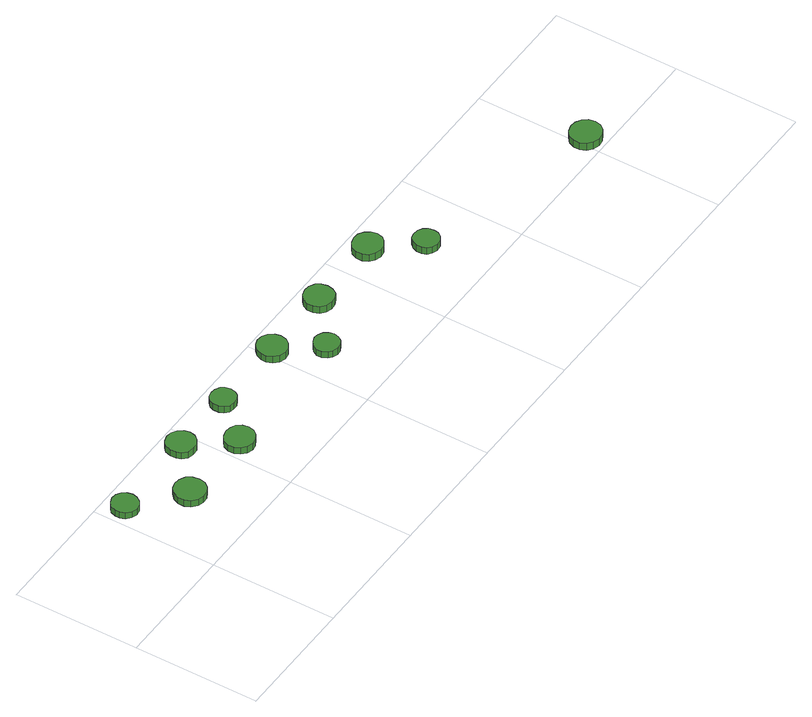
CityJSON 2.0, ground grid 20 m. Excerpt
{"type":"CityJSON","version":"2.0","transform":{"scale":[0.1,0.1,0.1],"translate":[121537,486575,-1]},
"CityObjects":{
"tree1":{"type":"SolitaryVegetationObject","attributes":{"function":"something"},"geometry":[{"type":"MultiSurface","lod":"1","boundaries":[[[0,1,2,3,4,5,6,7,8,9,10,11,12,13,14]],[[15,16,17,18,19,20,21,22,23,24,25,26,27,28,29]],[[0,29,28,1]],[[1,28,27,2]],[[2,27,26,3]],[[3,26,25,4]],[[4,25,24,5]],[[5,24,23,6]],[[6,23,22,7]],[[7,22,21,8]],[[8,21,20,9]],[[9,20,19,10]],[[10,19,18,11]],[[11,18,17,12]],[[12,17,16,13]],[[13,16,15,14]],[[14,15,29,0]]]}]},
"tree2":{"type":"SolitaryVegetationObject","attributes":{"function":"something"},"geometry":[{"type":"MultiSurface","lod":"1","boundaries":[[[30,31,32,33,34,35,36,37,38,39,40,41,42,43,44]],[[45,46,47,48,49,50,51,52,53,54,55,56,57,58,59]],[[30,59,58,31]],[[31,58,57,32]],[[32,57,56,33]],[[33,56,55,34]],[[34,55,54,35]],[[35,54,53,36]],[[36,53,52,37]],[[37,52,51,38]],[[38,51,50,39]],[[39,50,49,40]],[[40,49,48,41]],[[41,48,47,42]],[[42,47,46,43]],[[43,46,45,44]],[[44,45,59,30]]]}]},
"tree3":{"type":"SolitaryVegetationObject","attributes":{"function":"something"},"geometry":[{"type":"MultiSurface","lod":"1","boundaries":[[[60,61,62,63,64,65,66,67,68,69,70,71,72,73,74]],[[75,76,77,78,79,80,81,82,83,84,85,86,87,88,89]],[[60,89,88,61]],[[61,88,87,62]],[[62,87,86,63]],[[63,86,85,64]],[[64,85,84,65]],[[65,84,83,66]],[[66,83,82,67]],[[67,82,81,68]],[[68,81,80,69]],[[69,80,79,70]],[[70,79,78,71]],[[71,78,77,72]],[[72,77,76,73]],[[73,76,75,74]],[[74,75,89,60]]]}]},
"tree4":{"type":"SolitaryVegetationObject","attributes":{"function":"something"},"geometry":[{"type":"MultiSurface","lod":"1","boundaries":[[[90,91,92,93,94,95,96,97,98,99,100,101,102,103,104]],[[105,106,107,108,109,110,111,112,113,114,115,116,117,118,119]],[[90,119,118,91]],[[91,118,117,92]],[[92,117,116,93]],[[93,116,115,94]],[[94,115,114,95]],[[95,114,113,96]],[[96,113,112,97]],[[97,112,111,98]],[[98,111,110,99]],[[99,110,109,100]],[[100,109,108,101]],[[101,108,107,102]],[[102,107,106,103]],[[103,106,105,104]],[[104,105,119,90]]]}]},
"tree5":{"type":"SolitaryVegetationObject","attributes":{"function":"something"},"geometry":[{"type":"MultiSurface","lod":"1","boundaries":[[[120,121,122,123,124,125,126,127,128,129,130,131,132,133,134]],[[135,136,137,138,139,140,141,142,143,144,145,146,147,148,149]],[[120,149,148,121]],[[121,148,147,122]],[[122,147,146,123]],[[123,146,145,124]],[[124,145,144,125]],[[125,144,143,126]],[[126,143,142,127]],[[127,142,141,128]],[[128,141,140,129]],[[129,140,139,130]],[[130,139,138,131]],[[131,138,137,132]],[[132,137,136,133]],[[133,136,135,134]],[[134,135,149,120]]]}]},
"tree6":{"type":"SolitaryVegetationObject","attributes":{"function":"something"},"geometry":[{"type":"MultiSurface","lod":"1","boundaries":[[[150,151,152,153,154,155,156,157,158,159,160,161,162,163,164]],[[165,166,167,168,169,170,171,172,173,174,175,176,177,178,179]],[[150,179,178,151]],[[151,178,177,152]],[[152,177,176,153]],[[153,176,175,154]],[[154,175,174,155]],[[155,174,173,156]],[[156,173,172,157]],[[157,172,171,158]],[[158,171,170,159]],[[159,170,169,160]],[[160,169,168,161]],[[161,168,167,162]],[[162,167,166,163]],[[163,166,165,164]],[[164,165,179,150]]]}]},
"tree7":{"type":"SolitaryVegetationObject","attributes":{"function":"something"},"geometry":[{"type":"MultiSurface","lod":"1","boundaries":[[[180,181,182,183,184,185,186,187,188,189,190,191,192,193,194]],[[195,196,197,198,199,200,201,202,203,204,205,206,207,208,209]],[[180,209,208,181]],[[181,208,207,182]],[[182,207,206,183]],[[183,206,205,184]],[[184,205,204,185]],[[185,204,203,186]],[[186,203,202,187]],[[187,202,201,188]],[[188,201,200,189]],[[189,200,199,190]],[[190,199,198,191]],[[191,198,197,192]],[[192,197,196,193]],[[193,196,195,194]],[[194,195,209,180]]]}]},
"tree8":{"type":"SolitaryVegetationObject","attributes":{"function":"something"},"geometry":[{"type":"MultiSurface","lod":"1","boundaries":[[[210,211,212,213,214,215,216,217,218,219,220,221,222,223,224]],[[225,226,227,228,229,230,231,232,233,234,235,236,237,238,239]],[[210,239,238,211]],[[211,238,237,212]],[[212,237,236,213]],[[213,236,235,214]],[[214,235,234,215]],[[215,234,233,216]],[[216,233,232,217]],[[217,232,231,218]],[[218,231,230,219]],[[219,230,229,220]],[[220,229,228,221]],[[221,228,227,222]],[[222,227,226,223]],[[223,226,225,224]],[[224,225,239,210]]]}]},
"tree9":{"type":"SolitaryVegetationObject","attributes":{"function":"something"},"geometry":[{"type":"MultiSurface","lod":"1","boundaries":[[[240,241,242,243,244,245,246,247,248,249,250,251,252,253,254]],[[255,256,257,258,259,260,261,262,263,264,265,266,267,268,269]],[[240,269,268,241]],[[241,268,267,242]],[[242,267,266,243]],[[243,266,265,244]],[[244,265,264,245]],[[245,264,263,246]],[[246,263,262,247]],[[247,262,261,248]],[[248,261,260,249]],[[249,260,259,250]],[[250,259,258,251]],[[251,258,257,252]],[[252,257,256,253]],[[253,256,255,254]],[[254,255,269,240]]]}]},
"tree10":{"type":"SolitaryVegetationObject","attributes":{"function":"something"},"geometry":[{"type":"MultiSurface","lod":"1","boundaries":[[[270,271,272,273,274,275,276,277,278,279,280,281,282,283,284]],[[285,286,287,288,289,290,291,292,293,294,295,296,297,298,299]],[[270,299,298,271]],[[271,298,297,272]],[[272,297,296,273]],[[273,296,295,274]],[[274,295,294,275]],[[275,294,293,276]],[[276,293,292,277]],[[277,292,291,278]],[[278,291,290,279]],[[279,290,289,280]],[[280,289,288,281]],[[281,288,287,282]],[[282,287,286,283]],[[283,286,285,284]],[[284,285,299,270]]]}]},
"tree11":{"type":"SolitaryVegetationObject","attributes":{"function":"something"},"geometry":[{"type":"MultiSurface","lod":"1","boundaries":[[[300,301,302,303,304,305,306,307,308,309,310,311,312,313,314]],[[315,316,317,318,319,320,321,322,323,324,325,326,327,328,329]],[[300,329,328,301]],[[301,328,327,302]],[[302,327,326,303]],[[303,326,325,304]],[[304,325,324,305]],[[305,324,323,306]],[[306,323,322,307]],[[307,322,321,308]],[[308,321,320,309]],[[309,320,319,310]],[[310,319,318,311]],[[311,318,317,312]],[[312,317,316,313]],[[313,316,315,314]],[[314,315,329,300]]]}]}
},
"vertices":[
[51,167,19],[49,176,19],[44,183,19],[37,187,19],[28,188,19],[20,185,19],[13,179,19],[10,171,19],[10,163,19],[13,155,19],[20,149,19],[28,146,19],[37,147,19],[44,152,19],[49,159,19],[49,159,8],[44,152,8],[37,147,8],[28,146,8],[20,149,8],[13,155,8],[10,163,8],[10,171,8],[13,179,8],[20,185,8],[28,188,8],[37,187,8],[44,183,8],[49,176,8],[51,167,8],
[126,104,21],[124,114,21],[118,123,21],[109,128,21],[99,129,21],[90,126,21],[82,119,21],[78,109,21],[78,99,21],[82,90,21],[90,83,21],[99,80,21],[109,81,21],[118,86,21],[124,94,21],[124,94,9],[118,86,9],[109,81,9],[99,80,9],[90,83,9],[82,90,9],[78,99,9],[78,109,9],[82,119,9],[90,126,9],[99,129,9],[109,128,9],[118,123,9],[124,114,9],[126,104,9],
[199,167,21],[197,176,21],[191,184,21],[183,189,21],[174,190,21],[164,187,21],[157,181,21],[154,172,21],[154,162,21],[157,154,21],[164,147,21],[174,145,21],[183,145,21],[191,150,21],[197,158,21],[197,158,9],[191,150,9],[183,145,9],[174,145,9],[164,147,9],[157,154,9],[154,162,9],[154,172,9],[157,181,9],[164,187,9],[174,190,9],[183,189,9],[191,184,9],[197,176,9],[199,167,9],
[251,102,23],[249,112,23],[243,120,23],[234,124,23],[225,125,23],[216,122,23],[208,116,23],[204,107,23],[204,97,23],[208,89,23],[216,82,23],[225,79,23],[234,80,23],[243,85,23],[249,93,23],[249,93,11],[243,85,11],[234,80,11],[225,79,11],[216,82,11],[208,89,11],[204,97,11],[204,107,11],[208,116,11],[216,122,11],[225,125,11],[234,124,11],[243,120,11],[249,112,11],[251,102,11],
[304,166,21],[302,175,21],[298,181,21],[290,185,21],[282,186,21],[274,184,21],[268,178,21],[265,171,21],[265,162,21],[268,155,21],[274,149,21],[282,147,21],[290,147,21],[298,152,21],[302,158,21],[302,158,9],[298,152,9],[290,147,9],[282,147,9],[274,149,9],[268,155,9],[265,162,9],[265,171,9],[268,178,9],[274,184,9],[282,186,9],[290,185,9],[298,181,9],[302,175,9],[304,166,9],
[433,166,21],[431,175,21],[425,183,21],[417,188,21],[407,189,21],[398,186,21],[391,179,21],[387,170,21],[387,161,21],[391,152,21],[398,145,21],[407,142,21],[417,143,21],[425,148,21],[431,156,21],[431,156,9],[425,148,9],[417,143,9],[407,142,9],[398,145,9],[391,152,9],[387,161,9],[387,170,9],[391,179,9],[398,186,9],[407,189,9],[417,188,9],[425,183,9],[431,175,9],[433,166,9],
[474,103,24],[472,111,24],[467,118,24],[460,122,24],[452,123,24],[444,120,24],[438,115,24],[434,107,24],[434,99,24],[438,91,24],[444,86,24],[452,83,24],[460,84,24],[467,88,24],[472,95,24],[472,95,12],[467,88,12],[460,84,12],[452,83,12],[444,86,12],[438,91,12],[434,99,12],[434,107,12],[438,115,12],[444,120,12],[452,123,12],[460,122,12],[467,118,12],[472,111,12],[474,103,12],
[553,165,22],[551,174,22],[546,182,22],[537,187,22],[528,188,22],[518,185,22],[511,179,22],[507,170,22],[507,160,22],[511,151,22],[518,145,22],[528,142,22],[537,143,22],[546,147,22],[551,155,22],[551,155,9],[546,147,9],[537,143,9],[528,142,9],[518,145,9],[511,151,9],[507,160,9],[507,170,9],[511,179,9],[518,185,9],[528,188,9],[537,187,9],[546,182,9],[551,174,9],[553,165,9],
[679,164,23],[677,173,23],[671,181,23],[663,186,23],[653,187,23],[644,184,23],[636,178,23],[632,169,23],[632,159,23],[636,150,23],[644,144,23],[653,141,23],[663,142,23],[671,147,23],[677,154,23],[677,154,10],[671,147,10],[663,142,10],[653,141,10],[644,144,10],[636,150,10],[632,159,10],[632,169,10],[636,178,10],[644,184,10],[653,187,10],[663,186,10],[671,181,10],[677,173,10],[679,164,10],
[727,100,24],[726,108,24],[721,115,24],[714,119,24],[705,120,24],[697,118,24],[691,112,24],[688,104,24],[688,96,24],[691,88,24],[697,83,24],[705,80,24],[714,81,24],[721,85,24],[726,92,24],[726,92,12],[721,85,12],[714,81,12],[705,80,12],[697,83,12],[691,88,12],[688,96,12],[688,104,12],[691,112,12],[697,118,12],[705,120,12],[714,119,12],[721,115,12],[726,108,12],[727,100,12],
[1034,28,26],[1032,38,26],[1026,46,26],[1017,51,26],[1007,52,26],[997,49,26],[989,42,26],[985,33,26],[985,23,26],[989,14,26],[997,7,26],[1007,4,26],[1017,5,26],[1026,10,26],[1032,18,26],[1032,18,13],[1026,10,13],[1017,5,13],[1007,4,13],[997,7,13],[989,14,13],[985,23,13],[985,33,13],[989,42,13],[997,49,13],[1007,52,13],[1017,51,13],[1026,46,13],[1032,38,13],[1034,28,13]
]}
